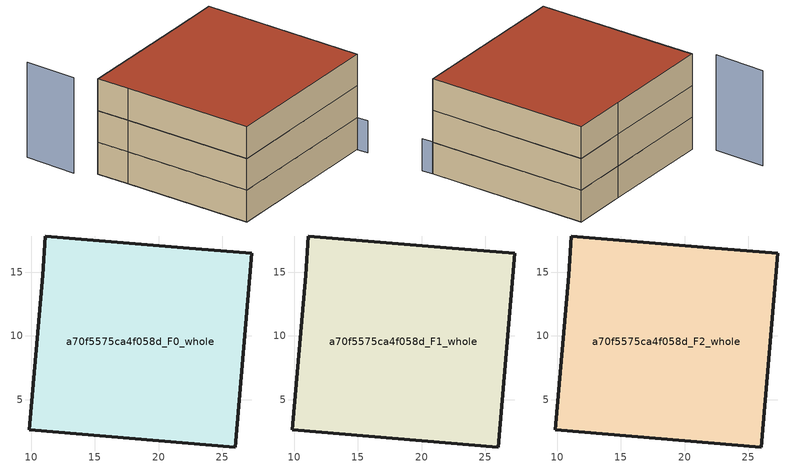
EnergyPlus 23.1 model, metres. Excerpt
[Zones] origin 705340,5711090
a70f5575ca4f058d_F0_whole
 floor ground (EU_floor_Construction): 26,1.28 27.3,16.47 21.95,16.89 11.11,17.83 10.9,14.76 9.87,2.62 z0
 wall outside (EU_wall_Construction): 10.9,14.76 11.11,17.83 21.95,16.89 27.3,16.47 26,1.28 9.87,2.62 10.9,14.76 z0:3
a70f5575ca4f058d_F1_whole
 floor to a70f5575ca4f058d_F0_whole (EU_floor_Construction): 26,1.28 27.29,16.47 21.95,16.89 11.11,17.83 10.9,14.76 9.87,2.62 z3
 wall outside (EU_wall_Construction): 10.9,14.76 11.11,17.83 21.95,16.89 27.3,16.47 26,1.28 9.87,2.62 10.9,14.76 z3:6
a70f5575ca4f058d_F2_whole
 floor to a70f5575ca4f058d_F1_whole (EU_floor_Construction): 26,1.28 27.29,16.47 21.95,16.89 11.11,17.83 10.9,14.76 9.87,2.62 z6
 wall outside (EU_wall_Construction): 10.9,14.76 11.11,17.83 21.95,16.89 27.3,16.47 26,1.28 9.87,2.62 10.9,14.76 z6:9
 roof outside (EU_roof_Construction): 27.3,16.47 26,1.28 9.87,2.62 10.9,14.76 11.11,17.83 21.95,16.89 z9
shading: 25.94,0.23 26.11,6.42 z0:3; 10.75,24.46 10.27,19.64 z0:9
[Building]
EU S2 Campaign: North Axis=0; Terrain=City; Solar Distribution=FullExterior
[Site:Location]
London: Latitude=51.5; Longitude=-0.5; Time Zone=0; Elevation=25
[SizingPeriod:WeatherFileDays]
AnnualSizingPeriod: Begin Month=1; Begin Day of Month=1; End Month=12; End Day of Month=31; Day of Week for Start Day=Monday; Use Weather File Daylight Saving Period=No; Use Weather File Rain and Snow Indicators=No
[MATERIAL]
EU_InternalMass_Material: Roughness=MediumRough; Thickness=0.1; Conductivity=1; Density=1800; Specific Heat=900; Thermal Absorptance=0.9; Solar Absorptance=0.7; Visible Absorptance=0.7
[MATERIAL:NOMASS] Roughness=MediumRough; Thermal Absorptance=0.9; Solar Absorptance=0.7; Visible Absorptance=0.7
Name | Thermal Resistance
EU_wall_NoMass | 1.04674
EU_roof_NoMass | 4.32442
EU_floor_NoMass | 2.04616
[CONSTRUCTION]
EU_wall_Construction: EU_wall_NoMass
EU_roof_Construction: EU_roof_NoMass
EU_floor_Construction: EU_floor_NoMass
EU_InternalMass_Construction: EU_InternalMass_Material
[ZONE] Type=1; Multiplier=1; Ceiling Height=autocalculate; Volume=740.421; Floor Area=autocalculate; Part of Total Floor Area=Yes
a70f5575ca4f058d_F0_whole; a70f5575ca4f058d_F1_whole; a70f5575ca4f058d_F2_whole
[INTERNALMASS] Construction=EU_InternalMass_Construction; Surface Area=246.807
Name | Zone or ZoneList
a70f5575ca4f058d_F0_whole_EU_InternalMass | a70f5575ca4f058d_F0_whole
a70f5575ca4f058d_F1_whole_EU_InternalMass | a70f5575ca4f058d_F1_whole
a70f5575ca4f058d_F2_whole_EU_InternalMass | a70f5575ca4f058d_F2_whole
[OTHEREQUIPMENT] Fuel Type=Electricity; Design Level Calculation Method=Watts/Area; Power per Zone Floor Area=1; Fraction Latent=0; Fraction Radiant=0; Fraction Lost=0; Carbon Dioxide Generation Rate=0; EndUse Subcategory=EU_Step8_InternalGains
Name | Zone or ZoneList or Space or SpaceList | Schedule
EU_Step8_InternalGain_a70f5575ca4f058d_F0_whole_f000 | a70f5575ca4f058d_F0_whole | EU_Step8_GainSchedule_a70f5575ca4f058d_F0_whole_f000
EU_Step8_InternalGain_a70f5575ca4f058d_F1_whole_f000 | a70f5575ca4f058d_F1_whole | EU_Step8_GainSchedule_a70f5575ca4f058d_F1_whole_f000
EU_Step8_InternalGain_a70f5575ca4f058d_F2_whole_f000 | a70f5575ca4f058d_F2_whole | EU_Step8_GainSchedule_a70f5575ca4f058d_F2_whole_f000
[ZONEVENTILATION:DESIGNFLOWRATE] Schedule=EU_AlwaysOn; Design Flow Rate Calculation Method=AirChanges/Hour; Air Changes per Hour=0.488719; Ventilation Type=Natural; Fan Pressure Rise=0; Fan Total Efficiency=1; Constant Term Coefficient=1; Temperature Term Coefficient=0; Velocity Term Coefficient=0; Velocity Squared Term Coefficient=0; Minimum Indoor Temperature=-100; Maximum Indoor Temperature=100; Delta Temperature=-100; Minimum Outdoor Temperature=-100; Maximum Outdoor Temperature=100; Maximum Wind Speed=40
Name | Zone or ZoneList or Space or SpaceList
EU_ConstantAir_a70f5575ca4f058d_F0_whole | a70f5575ca4f058d_F0_whole
EU_ConstantAir_a70f5575ca4f058d_F1_whole | a70f5575ca4f058d_F1_whole
EU_ConstantAir_a70f5575ca4f058d_F2_whole | a70f5575ca4f058d_F2_whole
[HVACTEMPLATE:THERMOSTAT] Constant Heating Setpoint=20; Constant Cooling Setpoint=50
EU_HeatOnly_a70f5575ca4f058d_F0_whole; EU_HeatOnly_a70f5575ca4f058d_F1_whole; EU_HeatOnly_a70f5575ca4f058d_F2_whole
[HVACTEMPLATE:ZONE:IDEALLOADSAIRSYSTEM] System Availability Schedule=EU_AlwaysOn; Maximum Heating Supply Air Temperature=50; Minimum Cooling Supply Air Temperature=13; Maximum Heating Supply Air Humidity Ratio=0.0156; Minimum Cooling Supply Air Humidity Ratio=0.0077; Heating Limit=NoLimit; Cooling Limit=NoLimit; Heating Availability Schedule=EU_AlwaysOn; Cooling Availability Schedule=EU_CoolingOff; Dehumidification Control Type=ConstantSensibleHeatRatio; Cooling Sensible Heat Ratio=0.7; Dehumidification Setpoint=60; Humidification Control Type=None; Humidification Setpoint=30; Outdoor Air Method=None; Outdoor Air Flow Rate per Person=0.00944; Outdoor Air Flow Rate per Zone Floor Area=0; Outdoor Air Flow Rate per Zone=0; Demand Controlled Ventilation Type=None; Outdoor Air Economizer Type=NoEconomizer; Heat Recovery Type=None; Sensible Heat Recovery Effectiveness=0.7; Latent Heat Recovery Effectiveness=0.65
Name | Template Thermostat
a70f5575ca4f058d_F0_whole | EU_HeatOnly_a70f5575ca4f058d_F0_whole
a70f5575ca4f058d_F1_whole | EU_HeatOnly_a70f5575ca4f058d_F1_whole
a70f5575ca4f058d_F2_whole | EU_HeatOnly_a70f5575ca4f058d_F2_whole
[SIZING:ZONE] Zone Cooling Design Supply Air Temperature Input Method=SupplyAirTemperature; Zone Cooling Design Supply Air Temperature=13; Zone Heating Design Supply Air Temperature Input Method=SupplyAirTemperature; Zone Heating Design Supply Air Temperature=50; Zone Cooling Design Supply Air Humidity Ratio=0.008; Zone Heating Design Supply Air Humidity Ratio=0.008; Cooling Design Air Flow Method=DesignDay; Cooling Design Air Flow Rate=0; Cooling Minimum Air Flow per Zone Floor Area=0.000762; Cooling Minimum Air Flow=0; Cooling Minimum Air Flow Fraction=0.2; Heating Design Air Flow Method=DesignDay; Heating Design Air Flow Rate=0; Heating Maximum Air Flow per Zone Floor Area=0.002032; Heating Maximum Air Flow=0.141576; Heating Maximum Air Flow Fraction=0.3; Account for Dedicated Outdoor Air System=No; Dedicated Outdoor Air System Control Strategy=NeutralSupplyAir; Dedicated Outdoor Air Low Setpoint Temperature for Design=autosize; Dedicated Outdoor Air High Setpoint Temperature for Design=autosize; Zone Load Sizing Method=Sensible Load Only No Latent Load; Zone Latent Cooling Design Supply Air Humidity Ratio Input Method=HumidityRatioDifference; Zone Cooling Design Supply Air Humidity Ratio Difference=0.005; Zone Latent Heating Design Supply Air Humidity Ratio Input Method=HumidityRatioDifference; Zone Humidification Design Supply Air Humidity Ratio Difference=0.005
a70f5575ca4f058d_F0_whole; a70f5575ca4f058d_F1_whole; a70f5575ca4f058d_F2_whole
[SCHEDULE:CONSTANT]
Name | Hourly Value
EU_AlwaysOn | 1
EU_CoolingOff | 0
[SCHEDULE:FILE] Column Number=1; Rows to Skip at Top=0; Number of Hours of Data=8760; Column Separator=Comma; Interpolate to Timestep=No; Minutes per Item=60; Adjust Schedule for Daylight Savings=Yes
Name | File
EU_Step8_GainSchedule_a70f5575ca4f058d_F0_whole_f000 | ../../schedules/a70f5575ca4f058d/a70f5575ca4f058d_F0_whole_f000_gain.csv
EU_Step8_GainSchedule_a70f5575ca4f058d_F1_whole_f000 | ../../schedules/a70f5575ca4f058d/a70f5575ca4f058d_F1_whole_f000_gain.csv
EU_Step8_GainSchedule_a70f5575ca4f058d_F2_whole_f000 | ../../schedules/a70f5575ca4f058d/a70f5575ca4f058d_F2_whole_f000_gain.csv
